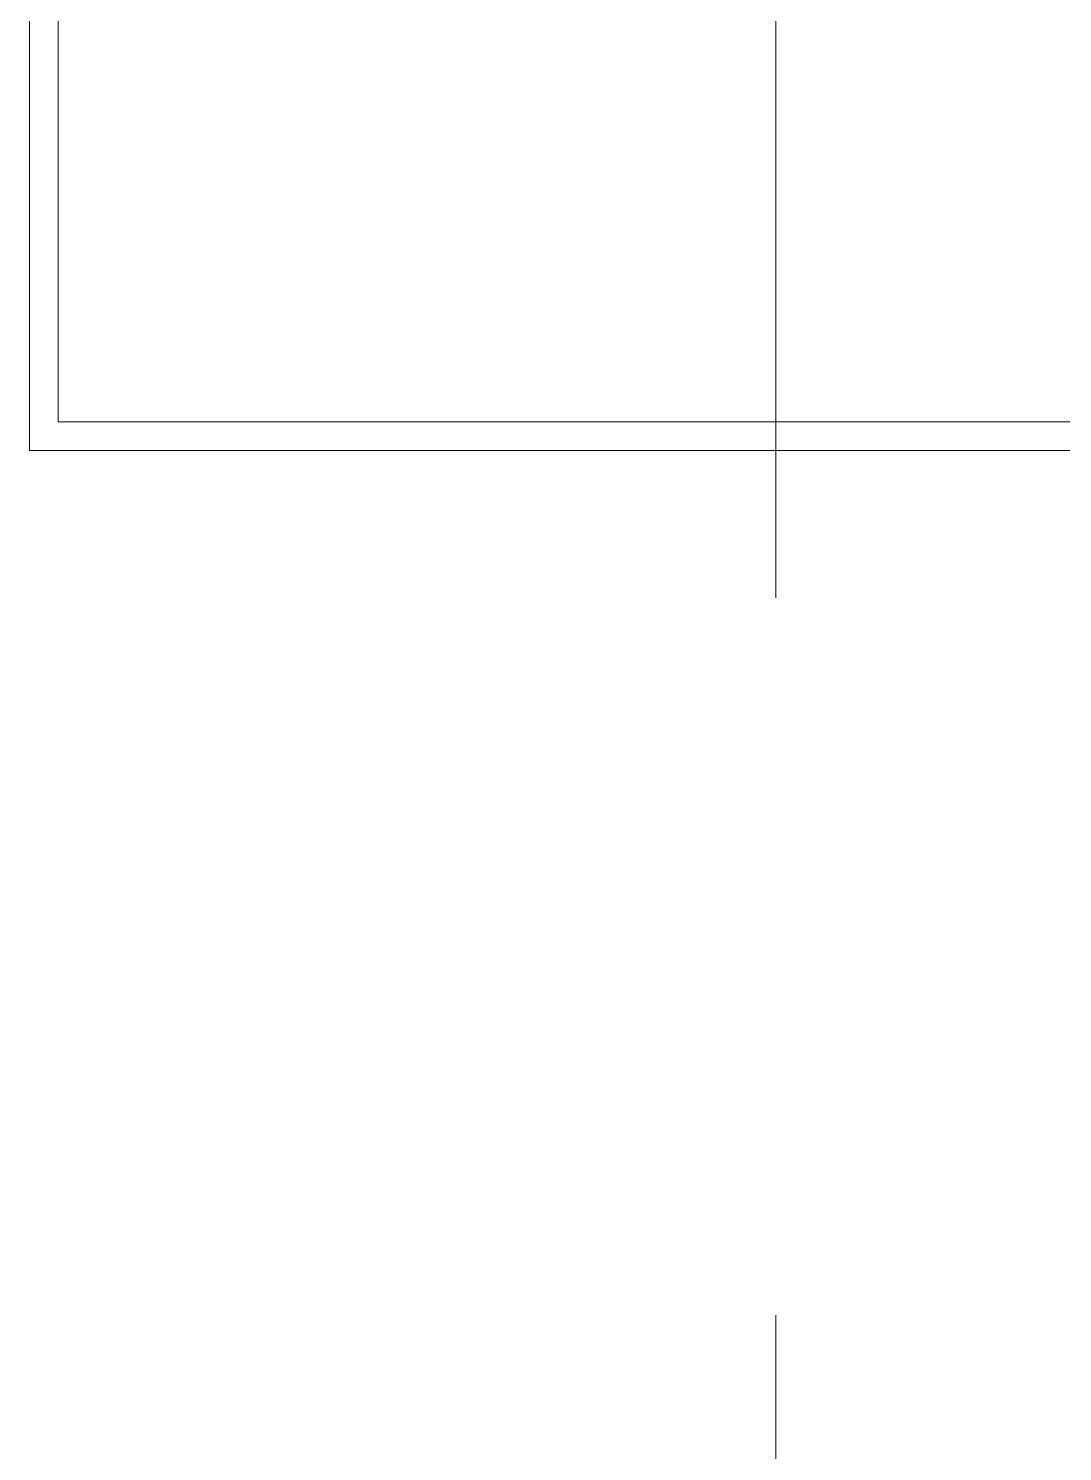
# Model space of a CAD drawing. Header units: millimetres. Extents: x -13407 to 8062823, y -2611 to 109271.
# Drawn here: x -260.4 to 99.9, y -608.8 to -112.9 of the extents above; entities that cross this region are included whole.
import ezdxf

# ---------------------------------------------------------------- set-up
doc = ezdxf.new("R2010")
doc.units = ezdxf.units.MM
doc.linetypes.add('CENTER', pattern=[2, 1.25, -0.25, 0.25, -0.25])
doc.layers.add('АР_Навесной фасад', color=5, linetype='Continuous', lineweight=5)
doc.layers.add('АР_Оси', color=193, linetype='Continuous', lineweight=9)

msp = doc.modelspace()

# ---------------------------------------------------------------- linework, layer by layer
at = {"layer": 'АР_Навесной фасад', "color": 18, "ltscale": 100, "true_color": 0x000000}
for points in [[(-259.99, -260), (-260.38, 9770)], [(-249.99, -250), (-250.38, 9760)], [(13150, -250), (-249.99, -250)], [(13160, -260), (-259.99, -260)]]:
    msp.add_lwpolyline(points, dxfattribs=at)
at = {"layer": 'АР_Оси', "linetype": 'CENTER', "ltscale": 1000}
msp.add_line((0, -1811.27), (0, 12666.85), dxfattribs=at)

doc.saveas('drawing.dxf')
